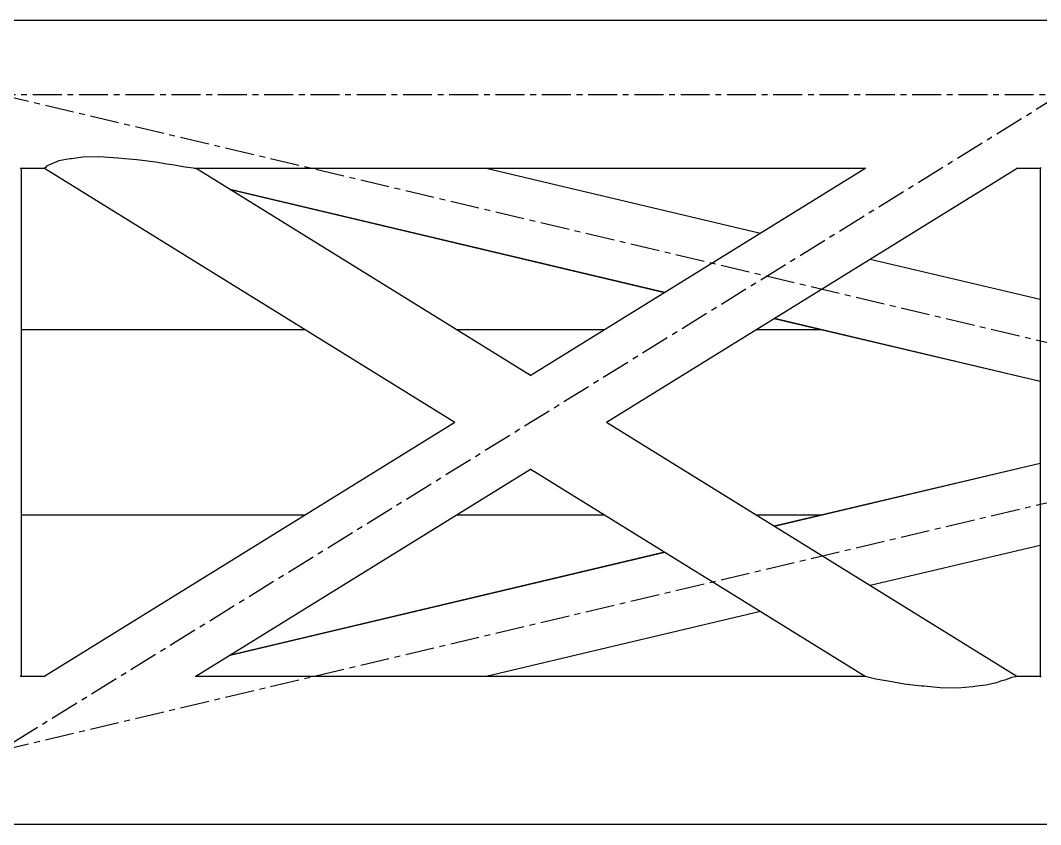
# Model space of a CAD drawing. Header units: millimetres. Extents: x 5143 to 30813, y 232 to 21408.
# Drawn here: x 11263.5 to 11543.4, y 10710 to 10930.6 of the extents above; entities that cross this region are included whole.
import ezdxf

# ---------------------------------------------------------------- set-up
doc = ezdxf.new("R2010")
doc.units = ezdxf.units.MM
doc.header["$LTSCALE"] = 0.25
doc.linetypes.add('CENTER', pattern=[50.8, 31.75, -6.35, 6.35, -6.35])
doc.linetypes.add('XKITLINE00', pattern=[0])

msp = doc.modelspace()

# ---------------------------------------------------------------- linework, layer by layer
at = {"color": 8, "linetype": 'XKITLINE00'}
for p, q in [((11688.53, 10930.57), (10454.1, 10930.57)), ((11277.04, 10892.57), (11274.07, 10892.01)), ((11277.52, 10892.61), (11277.04, 10892.57)), ((11280.65, 10893.02), (11277.52, 10892.61)), ((11285.11, 10893.12), (11280.65, 10893.02)), ((11290.22, 10892.83), (11285.11, 10893.12)), ((11292.12, 10892.61), (11290.22, 10892.83)), ((11295.49, 10892.32), (11292.12, 10892.61)), ((11263.57, 10889.87), (11263.44, 10889.95)), ((11270.12, 10889.97), (11263.57, 10889.97)), ((11263.72, 10889.96), (11263.57, 10889.87)), ((11263.72, 10889.97), (11263.72, 10750.57)), ((11263.72, 10889.96), (11263.72, 10750.59)), ((11270.14, 10890.14), (11270.11, 10889.93)), ((11382.71, 10820.27), (11270.11, 10889.93)), ((11270.39, 10890.18), (11270.14, 10890.14)), ((11270.72, 10890.65), (11270.39, 10890.18)), ((11271.97, 10891.1), (11270.72, 10890.65)), ((11272.11, 10891.25), (11271.97, 10891.1)), ((11274.07, 10892.01), (11272.11, 10891.25)), ((11300.58, 10891.66), (11295.49, 10892.32)), ((11303.69, 10891.1), (11300.58, 10891.66)), ((11305.15, 10890.93), (11303.69, 10891.1)), ((11308.68, 10890.36), (11305.15, 10890.93)), ((11309.43, 10890.18), (11308.68, 10890.36)), ((11310.88, 10890.04), (11309.43, 10890.18)), ((11311.64, 10889.87), (11310.88, 10890.04)), ((11495.39, 10889.97), (11311.17, 10889.97)), ((11311.72, 10889.93), (11311.56, 10889.97)), ((11311.72, 10889.93), (11311.64, 10889.87)), ((11403.51, 10833.14), (11311.72, 10889.93)), ((11466.57, 10872.15), (11391.29, 10889.97)), ((11495.47, 10890.03), (11403.35, 10833.04)), ((11537, 10889.97), (11424.32, 10820.27)), ((11543.31, 10889.97), (11536.83, 10889.97)), ((11543.59, 10890.1), (11543.31, 10889.96)), ((11543.31, 10890.06), (11543.31, 10750.49)), ((11543.31, 10889.96), (11543.31, 10750.59)), ((11440.34, 10855.92), (11321.03, 10884.17)), ((11440.26, 10855.88), (11321.19, 10884.07)), ((11543.31, 10853.98), (11496.67, 10865.03)), ((11543.31, 10831.48), (11470.35, 10848.75)), ((11543.31, 10831.54), (11470.43, 10848.8)), ((11341.65, 10845.67), (11263.72, 10845.67)), ((11423.77, 10845.67), (11383.26, 10845.67)), ((11483.35, 10845.67), (11465.38, 10845.67)), ((11382.71, 10820.27), (11269.95, 10750.52)), ((11536.92, 10750.62), (11424.32, 10820.27)), ((11543.31, 10809.07), (11470.35, 10791.8)), ((11543.31, 10809.01), (11470.43, 10791.75)), ((11403.51, 10807.41), (11311.64, 10750.57)), ((11495.31, 10750.62), (11403.35, 10807.51)), ((11341.65, 10794.87), (11263.72, 10794.87)), ((11423.77, 10794.87), (11383.26, 10794.87)), ((11483.35, 10794.87), (11465.38, 10794.87)), ((11543.31, 10786.56), (11496.67, 10775.52)), ((11440.34, 10784.63), (11321.03, 10756.38)), ((11440.26, 10784.67), (11321.19, 10756.48)), ((11466.57, 10768.4), (11391.29, 10750.57)), ((11263.57, 10750.67), (11263.44, 10750.6)), ((11263.72, 10750.59), (11263.57, 10750.67)), ((11270.03, 10750.57), (11263.57, 10750.57)), ((11495.47, 10750.57), (11311.48, 10750.57)), ((11496.03, 10750.41), (11495.31, 10750.62)), ((11496.42, 10750.36), (11496.03, 10750.41)), ((11498.27, 10749.9), (11496.42, 10750.36)), ((11500.98, 10749.44), (11498.27, 10749.9)), ((11535.28, 10750.19), (11533.61, 10749.62)), ((11535.46, 10750.36), (11535.28, 10750.19)), ((11536.43, 10750.51), (11535.46, 10750.36)), ((11536.67, 10750.67), (11536.43, 10750.51)), ((11543.31, 10750.57), (11536.52, 10750.57)), ((11536.92, 10750.62), (11536.67, 10750.67)), ((11536.92, 10750.62), (11536.91, 10750.57)), ((11543.59, 10750.44), (11543.31, 10750.59)), ((11501.59, 10749.3), (11500.98, 10749.44)), ((11506.02, 10748.53), (11501.59, 10749.3)), ((11510.78, 10747.98), (11506.02, 10748.53)), ((11511.39, 10747.94), (11510.78, 10747.98)), ((11515.87, 10747.53), (11511.39, 10747.94)), ((11520.64, 10747.43), (11515.87, 10747.53)), ((11524.82, 10747.72), (11520.64, 10747.43)), ((11525.98, 10747.94), (11524.82, 10747.72)), ((11528.43, 10748.23), (11525.98, 10747.94)), ((11531.39, 10748.89), (11528.43, 10748.23)), ((11532.7, 10749.44), (11531.39, 10748.89)), ((11533.61, 10749.62), (11532.7, 10749.44)), ((11688.53, 10709.97), (10454.1, 10709.97))]:
    msp.add_line(p, q, dxfattribs=at)
at = {"color": 8, "linetype": 'CENTER'}
for p, q in [((10454.1, 10910.27), (11840, 10910.27)), ((11258.02, 10910.27), (11606.49, 10827.77)), ((11549.01, 10910.27), (11258.02, 10730.27)), ((11258.02, 10730.27), (11606.49, 10812.77))]:
    msp.add_line(p, q, dxfattribs=at)

doc.saveas('drawing.dxf')
